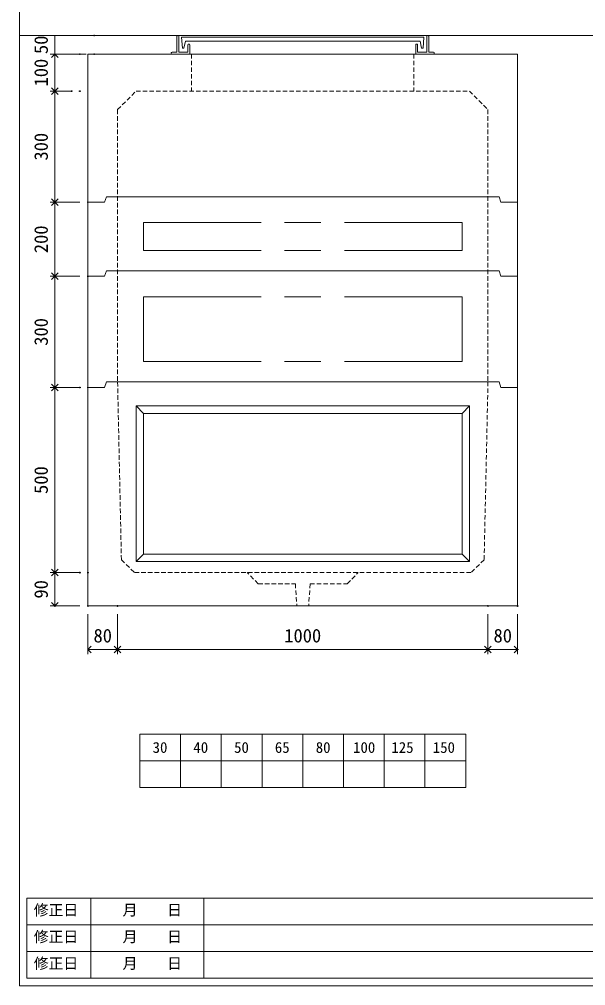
# Model space of a CAD drawing. Units: millimetres, scale not verified. Extents: x -4890 to 18490, y -2333 to 2334.
# Drawn here: x -1230 to 299, y -1941 to 667 of the extents above; entities that cross this region are included whole.
import ezdxf
from ezdxf.enums import TextEntityAlignment as Align

# ---------------------------------------------------------------- set-up
doc = ezdxf.new("R2010")
doc.units = ezdxf.units.MM
doc.header["$LTSCALE"] = 10
doc.header["$PDMODE"] = 32
doc.header["$PDSIZE"] = 2
doc.linetypes.add('DASHED1', pattern=[1.8, 1.2, -0.6])
doc.linetypes.add('USER2', pattern=[50.8, 31.75, -6.35, 6.35, -6.35])
doc.layers.add('0-1_Defpoints', color=7, linetype='Continuous')
for name, color, linetype, lineweight in [('0-2_waku', 7, 'Continuous', 18), ('0-3_gaikei', 7, 'Continuous', 18), ('0-4_kakure', 7, 'DASHED1', 5), ('0-5_sunpou', 7, 'Continuous', 5), ('0-9_uchigawa', 6, 'Continuous', 18), ('0-B_futa', 3, 'Continuous', 18), ('0-C_GL', 4, 'Continuous', 18), ('0-E_文字１', 7, 'Continuous', 18), ('1-3_uchigawa2', 6, 'USER2', 18)]:
    doc.layers.add(name, color=color, linetype=linetype, lineweight=lineweight)
doc.styles.add('ＭＳ ゴシック', font='')
doc.styles.get('ＭＳ ゴシック').set_extended_font_data('MS Gothic')

# ---------------------------------------------------------------- blocks, each defined once
blk = doc.blocks.new('_Open90')
at = {"layer": '0-5_sunpou'}
blk.add_line((0, 0), (-1, 0), dxfattribs=at)
blk.add_lwpolyline([(-0.5, 0.5), (0, 0), (-0.5, -0.5)], dxfattribs=at)
blk = doc.blocks.new('D88')
at = {"layer": '0-1_Defpoints'}
for p in [(402.32, 1254.36), (482.32, 1254.36), (482.32, 1136.94)]:
    blk.add_point(p, dxfattribs=at)
at = {"layer": '0-5_sunpou'}
for p, q in [((402.32, 1232.36), (402.32, 1123.94)), ((482.32, 1232.36), (482.32, 1123.94)), ((420.32, 1136.94), (464.32, 1136.94))]:
    blk.add_line(p, q, dxfattribs=at)
at = {"layer": '0-5_sunpou', "xscale": 18, "yscale": 18, "rotation": 180}
blk.add_blockref('_Open90', (402.32, 1136.94), dxfattribs=at)
at = {"layer": '0-5_sunpou', "xscale": 18, "yscale": 18}
blk.add_blockref('_Open90', (482.32, 1136.94), dxfattribs=at)
at = {"layer": '0-5_sunpou', "style": 'ＭＳ ゴシック'}
blk.add_text('80', height=36.66, dxfattribs=at).set_placement((417.32, 1144.94), align=Align.BOTTOM_LEFT)
blk = doc.blocks.new('D89')
at = {"layer": '0-1_Defpoints'}
for p in [(482.32, 1254.36), (1482.32, 1254.36), (1482.32, 1136.94)]:
    blk.add_point(p, dxfattribs=at)
at = {"layer": '0-5_sunpou'}
for p, q in [((482.32, 1232.36), (482.32, 1123.94)), ((1482.32, 1232.36), (1482.32, 1123.94)), ((500.32, 1136.94), (1464.32, 1136.94))]:
    blk.add_line(p, q, dxfattribs=at)
at = {"layer": '0-5_sunpou', "xscale": 18, "yscale": 18, "rotation": 180}
blk.add_blockref('_Open90', (482.32, 1136.94), dxfattribs=at)
at = {"layer": '0-5_sunpou', "xscale": 18, "yscale": 18}
blk.add_blockref('_Open90', (1482.32, 1136.94), dxfattribs=at)
at = {"layer": '0-5_sunpou', "style": 'ＭＳ ゴシック'}
blk.add_text('1000', height=36.66, dxfattribs=at).set_placement((932.32, 1144.94), align=Align.BOTTOM_LEFT)
blk = doc.blocks.new('D90')
at = {"layer": '0-1_Defpoints'}
for p in [(1482.32, 1254.36), (1562.32, 1254.36), (1562.32, 1136.94)]:
    blk.add_point(p, dxfattribs=at)
at = {"layer": '0-5_sunpou'}
for p, q in [((1482.32, 1232.36), (1482.32, 1123.94)), ((1562.32, 1232.36), (1562.32, 1123.94)), ((1500.32, 1136.94), (1544.32, 1136.94))]:
    blk.add_line(p, q, dxfattribs=at)
at = {"layer": '0-5_sunpou', "xscale": 18, "yscale": 18, "rotation": 180}
blk.add_blockref('_Open90', (1482.32, 1136.94), dxfattribs=at)
at = {"layer": '0-5_sunpou', "xscale": 18, "yscale": 18}
blk.add_blockref('_Open90', (1562.32, 1136.94), dxfattribs=at)
at = {"layer": '0-5_sunpou', "style": 'ＭＳ ゴシック'}
blk.add_text('80', height=36.66, dxfattribs=at).set_placement((1497.32, 1144.94), align=Align.BOTTOM_LEFT)
blk = doc.blocks.new('D91')
at = {"layer": '0-1_Defpoints'}
for p in [(402.32, 1344.36), (313, 1254.36), (402.32, 1254.36)]:
    blk.add_point(p, dxfattribs=at)
at = {"layer": '0-5_sunpou'}
for p, q in [((380.32, 1344.36), (300, 1344.36)), ((313, 1326.36), (313, 1272.36)), ((380.32, 1254.36), (300, 1254.36))]:
    blk.add_line(p, q, dxfattribs=at)
at = {"layer": '0-5_sunpou', "xscale": 18, "yscale": 18}
for p, rotation in [((313, 1344.36), 90), ((313, 1254.36), 270)]:
    blk.add_blockref('_Open90', p, dxfattribs=dict(at, rotation=rotation))
at = {"layer": '0-5_sunpou', "style": 'ＭＳ ゴシック'}
blk.add_text('90', height=36.66, rotation=90, dxfattribs=at).set_placement((305, 1274.36), align=Align.BOTTOM_LEFT)
blk = doc.blocks.new('D92')
at = {"layer": '0-1_Defpoints'}
for p in [(402.32, 1844.36), (313, 1344.36), (380.32, 1344.36)]:
    blk.add_point(p, dxfattribs=at)
at = {"layer": '0-5_sunpou'}
for p, q in [((380.32, 1844.36), (300, 1844.36)), ((313, 1826.36), (313, 1362.36)), ((358.32, 1344.36), (300, 1344.36))]:
    blk.add_line(p, q, dxfattribs=at)
at = {"layer": '0-5_sunpou', "xscale": 18, "yscale": 18}
for p, rotation in [((313, 1844.36), 90), ((313, 1344.36), 270)]:
    blk.add_blockref('_Open90', p, dxfattribs=dict(at, rotation=rotation))
at = {"layer": '0-5_sunpou', "style": 'ＭＳ ゴシック'}
blk.add_text('500', height=36.66, rotation=90, dxfattribs=at).set_placement((305, 1556.86), align=Align.BOTTOM_LEFT)
blk = doc.blocks.new('D93')
at = {"layer": '0-1_Defpoints'}
for p in [(380.32, 2744.36), (313, 2644.36), (380.32, 2644.36)]:
    blk.add_point(p, dxfattribs=at)
at = {"layer": '0-5_sunpou'}
for p, q in [((358.32, 2744.36), (300, 2744.36)), ((313, 2726.36), (313, 2662.36)), ((358.32, 2644.36), (300, 2644.36))]:
    blk.add_line(p, q, dxfattribs=at)
at = {"layer": '0-5_sunpou', "xscale": 18, "yscale": 18}
for p, rotation in [((313, 2744.36), 90), ((313, 2644.36), 270)]:
    blk.add_blockref('_Open90', p, dxfattribs=dict(at, rotation=rotation))
at = {"layer": '0-5_sunpou', "style": 'ＭＳ ゴシック'}
blk.add_text('100', height=36.66, rotation=90, dxfattribs=at).set_placement((305, 2656.86), align=Align.BOTTOM_LEFT)
blk = doc.blocks.new('D94')
at = {"layer": '0-1_Defpoints'}
for p in [(358.32, 2644.36), (313, 2344.36), (402.32, 2344.36)]:
    blk.add_point(p, dxfattribs=at)
at = {"layer": '0-5_sunpou'}
for p, q in [((336.32, 2644.36), (300, 2644.36)), ((313, 2626.36), (313, 2362.36)), ((380.32, 2344.36), (300, 2344.36))]:
    blk.add_line(p, q, dxfattribs=at)
at = {"layer": '0-5_sunpou', "xscale": 18, "yscale": 18}
for p, rotation in [((313, 2644.36), 90), ((313, 2344.36), 270)]:
    blk.add_blockref('_Open90', p, dxfattribs=dict(at, rotation=rotation))
at = {"layer": '0-5_sunpou', "style": 'ＭＳ ゴシック'}
blk.add_text('300', height=36.66, rotation=90, dxfattribs=at).set_placement((305, 2456.86), align=Align.BOTTOM_LEFT)
blk = doc.blocks.new('D95')
at = {"layer": '0-1_Defpoints'}
for p in [(402.32, 2344.36), (313, 2144.36), (402.32, 2144.36)]:
    blk.add_point(p, dxfattribs=at)
at = {"layer": '0-5_sunpou'}
for p, q in [((380.32, 2344.36), (300, 2344.36)), ((313, 2326.36), (313, 2162.36)), ((380.32, 2144.36), (300, 2144.36))]:
    blk.add_line(p, q, dxfattribs=at)
at = {"layer": '0-5_sunpou', "xscale": 18, "yscale": 18}
for p, rotation in [((313, 2344.36), 90), ((313, 2144.36), 270)]:
    blk.add_blockref('_Open90', p, dxfattribs=dict(at, rotation=rotation))
at = {"layer": '0-5_sunpou', "style": 'ＭＳ ゴシック'}
blk.add_text('200', height=36.66, rotation=90, dxfattribs=at).set_placement((305, 2206.86), align=Align.BOTTOM_LEFT)
blk = doc.blocks.new('D96')
at = {"layer": '0-1_Defpoints'}
for p in [(402.32, 2144.36), (313, 1844.36), (380.32, 1844.36)]:
    blk.add_point(p, dxfattribs=at)
at = {"layer": '0-5_sunpou'}
for p, q in [((380.32, 2144.36), (300, 2144.36)), ((313, 2126.36), (313, 1862.36)), ((358.32, 1844.36), (300, 1844.36))]:
    blk.add_line(p, q, dxfattribs=at)
at = {"layer": '0-5_sunpou', "xscale": 18, "yscale": 18}
for p, rotation in [((313, 2144.36), 90), ((313, 1844.36), 270)]:
    blk.add_blockref('_Open90', p, dxfattribs=dict(at, rotation=rotation))
at = {"layer": '0-5_sunpou', "style": 'ＭＳ ゴシック'}
blk.add_text('300', height=36.66, rotation=90, dxfattribs=at).set_placement((305, 1956.86), align=Align.BOTTOM_LEFT)
blk = doc.blocks.new('D84')
at = {"layer": '0-1_Defpoints'}
for p in [(419.1, 2794.36), (313, 2744.36), (419.1, 2744.36)]:
    blk.add_point(p, dxfattribs=at)
at = {"layer": '0-5_sunpou'}
for p, q in [((397.1, 2794.36), (300, 2794.36)), ((313, 2794.36), (313, 2744.36)), ((397.1, 2744.36), (300, 2744.36))]:
    blk.add_line(p, q, dxfattribs=at)
at = {"layer": '0-5_sunpou', "style": 'ＭＳ ゴシック'}
blk.add_text('50', height=36.66, rotation=90, dxfattribs=at).set_placement((305, 2744.36), align=Align.BOTTOM_LEFT)

msp = doc.modelspace()

# ---------------------------------------------------------------- linework, layer by layer
at = {"layer": '0-2_waku'}
for p, q in [((-905.03, -1262.34), (-25.03, -1262.34)), ((-905.03, -1262.34), (-905.03, -1406.34)), ((-905.03, -1262.34), (-905.03, -1406.34)), ((-905.03, -1262.34), (-905.03, -1406.34)), ((-905.03, -1262.34), (-905.03, -1406.34)), ((-795.03, -1262.34), (-795.03, -1406.34)), ((-685.03, -1262.34), (-685.03, -1406.34)), ((-685.03, -1262.34), (-685.03, -1406.34)), ((-575.03, -1262.34), (-575.03, -1406.34)), ((-465.03, -1262.34), (-465.03, -1406.34)), ((-355.03, -1262.34), (-355.03, -1406.34)), ((-245.03, -1262.34), (-245.03, -1406.34)), ((-135.03, -1262.34), (-135.03, -1406.34)), ((-25.03, -1262.34), (-25.03, -1406.34)), ((-905.03, -1334.34), (-25.03, -1334.34)), ((-905.03, -1406.34), (-25.03, -1406.34)), ((-1210.03, -1705.34), (-1210.03, -1921.34)), ((-1210.03, -1705.34), (817.97, -1705.34)), ((-1037.53, -1705.34), (-1037.53, -1921.34)), ((-732.53, -1705.34), (-732.53, -1921.34)), ((-732.53, -1705.34), (-732.53, -1921.34)), ((-1209.6, -1777.34), (818.4, -1777.34)), ((-1209.6, -1849.34), (530.4, -1849.34)), ((-1210.03, -1921.34), (817.97, -1921.34)), ((-1230.03, -1941.34), (4889.97, -1941.34))]:
    msp.add_line(p, q, dxfattribs=at)
msp.add_lwpolyline([(-1230.03, 2333.66), (-1230.03, -1941.34), (4889.97, -1941.34)], dxfattribs=at)
at = {"layer": '0-3_gaikei'}
for p, q in [((-1045.03, 573.66), (114.97, 573.66)), ((-1045.03, 573.66), (-1045.03, -326.34)), ((-999.53, 573.66), (-1045.03, 573.66)), ((-900.03, 573.66), (-790.03, 573.66)), ((114.97, 573.66), (114.97, -326.34)), ((-465.03, 188.66), (-995.03, 188.66)), ((64.97, 188.66), (-465.03, 188.66)), ((64.97, 188.66), (69.97, 173.66)), ((114.97, 173.66), (69.97, 173.66)), ((89.97, 173.66), (114.97, 173.66)), ((89.97, 173.66), (114.97, 173.66)), ((-465.03, -11.34), (-995.03, -11.34)), ((64.97, -11.34), (-465.03, -11.34)), ((64.97, -11.34), (69.97, -26.34)), ((114.97, -26.34), (69.97, -26.34)), ((89.97, -26.34), (114.97, -26.34)), ((89.97, -26.34), (114.97, -26.34)), ((-465.03, -311.34), (-995.03, -311.34)), ((64.97, -311.34), (-465.03, -311.34)), ((64.97, -311.34), (69.97, -326.34)), ((-1045.03, -326.34), (-1045.03, -916.34)), ((114.97, -326.34), (69.97, -326.34)), ((89.97, -326.34), (114.97, -326.34)), ((89.97, -326.34), (114.97, -326.34)), ((-1045.03, -916.34), (114.97, -916.34)), ((-1045.03, -916.34), (114.97, -916.34))]:
    msp.add_line(p, q, dxfattribs=at)
for points in [[(-995.03, 188.66), (-1000.03, 173.66), (-1045.03, 173.66)], [(-995.03, -11.34), (-1000.03, -26.34), (-1045.03, -26.34)], [(-995.03, -311.34), (-1000.03, -326.34), (-1045.03, -326.34)], [(-1045.03, -916.34), (114.97, -916.34), (114.97, -326.34)], [(-1045.03, -916.34), (114.97, -916.34), (114.97, -326.34)]]:
    msp.add_lwpolyline(points, dxfattribs=at)
at = {"layer": '0-4_kakure'}
for p, q in [((-765.03, 573.66), (-765.03, 473.66)), ((-165.03, 573.66), (-165.03, 473.66)), ((-965.03, 423.66), (-915.03, 473.66)), ((-915.03, 473.66), (-15.03, 473.66)), ((-15.03, 473.66), (34.97, 423.66)), ((-965.03, 423.66), (-965.03, -311.34)), ((34.97, 423.66), (34.97, -311.34)), ((-954.7, -791.34), (-965.03, -311.34)), ((34.97, -311.34), (24.65, -791.34)), ((-954.7, -791.34), (-918.94, -826.34)), ((-918.94, -826.34), (-465.03, -826.34)), ((-585.03, -856.34), (-615.03, -826.34)), ((-345.03, -856.34), (-315.03, -826.34)), ((-585.03, -856.34), (-485.03, -856.34)), ((-485.03, -856.34), (-481.03, -916.34)), ((-445.03, -856.34), (-449.03, -916.34)), ((-445.03, -856.34), (-345.03, -856.34))]:
    msp.add_line(p, q, dxfattribs=at)
msp.add_lwpolyline([(24.65, -791.34), (-11.11, -826.34), (-465.03, -826.34)], dxfattribs=at)
at = {"layer": '0-9_uchigawa'}
for p, q in [((-915.03, -376.34), (-895.03, -396.34)), ((-915.03, -796.34), (-915.03, -376.34)), ((-15.03, -796.34), (-15.03, -376.34)), ((-895.03, -396.34), (-465.03, -396.34)), ((-895.03, -776.34), (-895.03, -396.34)), ((-35.03, -776.34), (-35.03, -396.34)), ((-915.03, -796.34), (-895.03, -776.34)), ((-895.03, -776.34), (-35.03, -776.34)), ((-15.03, -796.34), (-35.03, -776.34)), ((-915.03, -796.34), (-15.03, -796.34))]:
    msp.add_line(p, q, dxfattribs=at)
for points in [[(-915.03, -376.34), (-465.03, -376.34), (-15.03, -376.34)], [(-465.03, -396.34), (-35.03, -396.34), (-15.03, -376.34)]]:
    msp.add_lwpolyline(points, dxfattribs=at)
at = {"layer": '0-B_futa'}
for p, q in [((-805.03, 621.66), (-805.03, 578.66)), ((-803.03, 623.66), (-800.03, 623.66)), ((-800.03, 623.66), (-800.03, 578.66)), ((-792.22, 619.16), (-137.89, 619.16)), ((-792.22, 619.16), (-789.73, 589.16)), ((-781.7, 608.16), (-786.02, 589.16)), ((-781.7, 608.16), (-148.36, 608.16)), ((-773.03, 600.66), (-772.03, 600.66)), ((-157.03, 600.66), (-158.03, 600.66)), ((-148.36, 608.16), (-144.04, 589.16)), ((-137.89, 619.16), (-140.14, 589.16)), ((-130.03, 623.66), (-130.03, 578.66)), ((-130.03, 623.66), (-127.03, 623.66)), ((-125.03, 621.66), (-125.03, 578.66)), ((-820.03, 576.66), (-820.03, 575.66)), ((-818.03, 578.66), (-805.03, 578.66)), ((-800.03, 578.66), (-775.03, 578.66)), ((-789.73, 589.16), (-786.02, 589.16)), ((-775.03, 598.66), (-775.03, 578.66)), ((-770.03, 598.66), (-770.03, 573.66)), ((-160.03, 598.66), (-160.03, 573.66)), ((-155.03, 598.66), (-155.03, 578.66)), ((-130.03, 578.66), (-155.03, 578.66)), ((-140.14, 589.16), (-144.04, 589.16)), ((-112.03, 578.66), (-125.03, 578.66)), ((-110.03, 576.66), (-110.03, 575.66)), ((-765.03, 573.66), (-818.03, 573.66)), ((-160.03, 573.66), (-112.03, 573.66))]:
    msp.add_line(p, q, dxfattribs=at)
for centre, start, end in [((-803.03, 621.66), 90, 180), ((-773.03, 598.66), 90, 180), ((-772.03, 598.66), 0, 90), ((-158.03, 598.66), 90, 180), ((-157.03, 598.66), 0, 90), ((-127.03, 621.66), 0, 90), ((-818.03, 576.66), 90, 180), ((-818.03, 575.66), 180, 270), ((-112.03, 576.66), 0, 90), ((-112.03, 575.66), 270, 0)]:
    msp.add_arc(centre, 2, start, end, dxfattribs=at)
at = {"layer": '0-C_GL'}
msp.add_line((-1230.31, 623.66), (4889.69, 623.66), dxfattribs=at)
at = {"layer": '1-3_uchigawa2'}
for p, q in [((-895.03, 118.66), (-465.03, 118.66)), ((-895.03, 118.66), (-895.03, 43.66)), ((-35.03, 118.66), (-465.03, 118.66)), ((-35.03, 118.66), (-35.03, 43.66)), ((-895.03, 43.66), (-465.03, 43.66)), ((-35.03, 43.66), (-465.03, 43.66)), ((-895.03, -81.34), (-465.03, -81.34)), ((-895.03, -81.34), (-895.03, -256.34)), ((-35.03, -81.34), (-465.03, -81.34)), ((-35.03, -81.34), (-35.03, -256.34)), ((-895.03, -256.34), (-465.03, -256.34)), ((-35.03, -256.34), (-465.03, -256.34))]:
    msp.add_line(p, q, dxfattribs=at)

# ---------------------------------------------------------------- block references
at = {"layer": '0-5_sunpou'}
for name in ['D84', 'D93', 'D94', 'D95', 'D96', 'D92', 'D91', 'D88', 'D89', 'D90']:
    msp.add_blockref(name, (-1447.34, -2170.7), dxfattribs=at)

# ---------------------------------------------------------------- texts
at = {"layer": '0-E_文字１', "style": 'ＭＳ ゴシック'}
for s, p in [('30', (-870.39, -1321.69)), ('40', (-760.39, -1321.69)), ('50', (-650.39, -1321.69)), ('65', (-540.39, -1321.69)), ('80', (-429.98, -1321.69)), ('100', (-329.1, -1321.69)), ('125', (-225.72, -1321.69)), ('150', (-113.95, -1321.69)), ('修正日', (-1191.38, -1760.63)), ('\u3000\u3000月\u3000\u3000日', (-1031.23, -1760.63)), ('修正日', (-1191.38, -1832.63)), ('\u3000\u3000月\u3000\u3000日', (-1031.23, -1832.63)), ('修正日', (-1191.38, -1904.63)), ('\u3000\u3000月\u3000\u3000日', (-1031.23, -1904.63))]:
    msp.add_text(s, height=29.33, dxfattribs=at).set_placement(p, align=Align.BOTTOM_LEFT)

doc.saveas('drawing.dxf')
